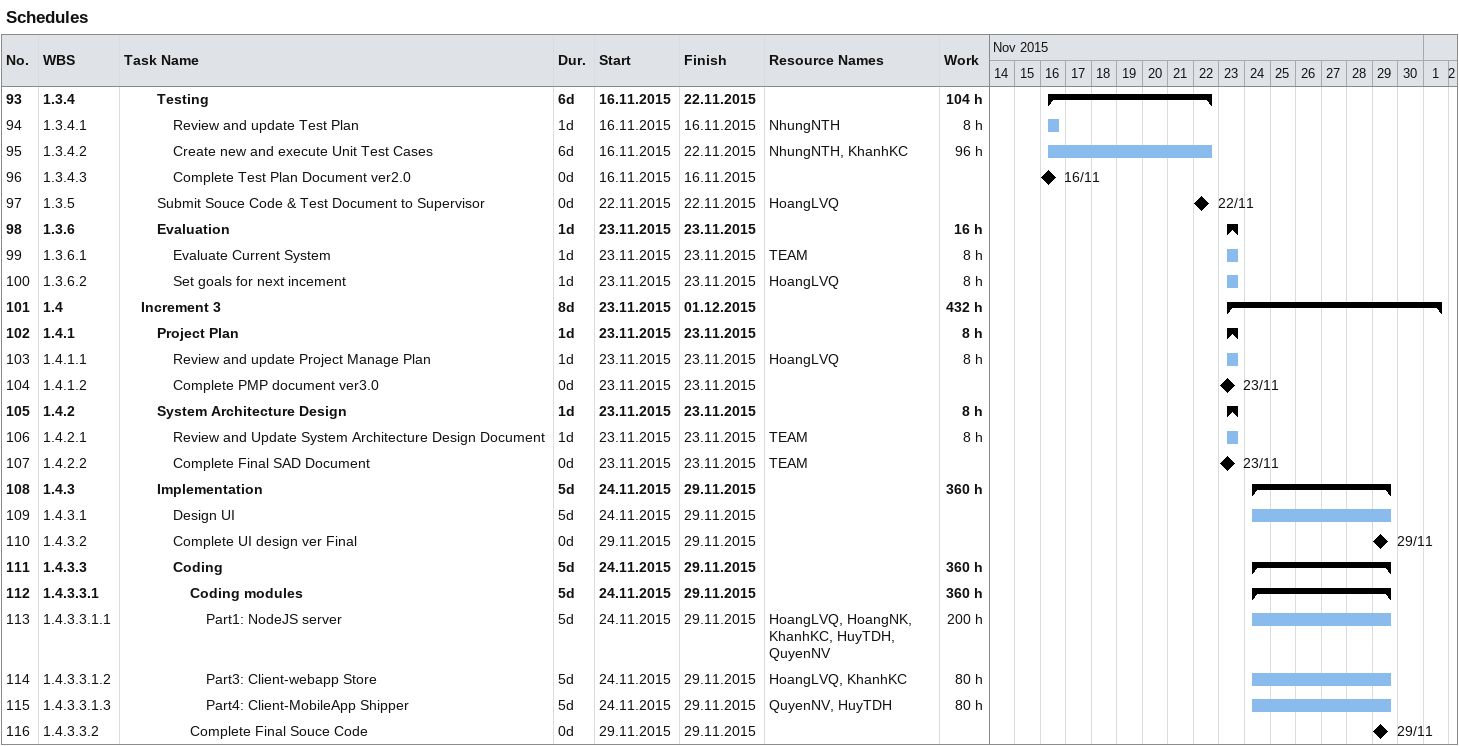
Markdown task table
Schedules

| ID | WBS | Task | Duration | Start | Finish | Resources | Work (h) |
|---|---|---|---|---|---|---|---|
| 93 | 1.3.4 | **Testing** | 6d | 2015-11-16 | 2015-11-22 |  | 104 |
| 94 | 1.3.4.1 | Review and update Test Plan | 1d | 2015-11-16 | 2015-11-16 | NhungNTH | 8 |
| 95 | 1.3.4.2 | Create new and execute Unit Test Cases | 6d | 2015-11-16 | 2015-11-22 | NhungNTH, KhanhKC | 96 |
| 96 | 1.3.4.3 | Complete Test Plan Document ver2.0 | 0d | 2015-11-16 | 2015-11-16 |  |  |
| 97 | 1.3.5 | Submit Souce Code & Test Document to Supervisor | 0d | 2015-11-22 | 2015-11-22 | HoangLVQ |  |
| 98 | 1.3.6 | **Evaluation** | 1d | 2015-11-23 | 2015-11-23 |  | 16 |
| 99 | 1.3.6.1 | Evaluate Current System | 1d | 2015-11-23 | 2015-11-23 | TEAM | 8 |
| 100 | 1.3.6.2 | Set goals for next incement | 1d | 2015-11-23 | 2015-11-23 | HoangLVQ | 8 |
| 101 | 1.4 | **Increment 3** | 8d | 2015-11-23 | 2015-12-01 |  | 432 |
| 102 | 1.4.1 | **Project Plan** | 1d | 2015-11-23 | 2015-11-23 |  | 8 |
| 103 | 1.4.1.1 | Review and update Project Manage Plan | 1d | 2015-11-23 | 2015-11-23 | HoangLVQ | 8 |
| 104 | 1.4.1.2 | Complete PMP document ver3.0 | 0d | 2015-11-23 | 2015-11-23 |  |  |
| 105 | 1.4.2 | **System Architecture Design** | 1d | 2015-11-23 | 2015-11-23 |  | 8 |
| 106 | 1.4.2.1 | Review and Update System Architecture Design Document | 1d | 2015-11-23 | 2015-11-23 | TEAM | 8 |
| 107 | 1.4.2.2 | Complete Final SAD Document | 0d | 2015-11-23 | 2015-11-23 | TEAM |  |
| 108 | 1.4.3 | **Implementation** | 5d | 2015-11-24 | 2015-11-29 |  | 360 |
| 109 | 1.4.3.1 | Design UI | 5d | 2015-11-24 | 2015-11-29 |  |  |
| 110 | 1.4.3.2 | Complete UI design ver Final | 0d | 2015-11-29 | 2015-11-29 |  |  |
| 111 | 1.4.3.3 | **Coding** | 5d | 2015-11-24 | 2015-11-29 |  | 360 |
| 112 | 1.4.3.3.1 | **Coding modules** | 5d | 2015-11-24 | 2015-11-29 |  | 360 |
| 113 | 1.4.3.3.1.1 | Part1: NodeJS server | 5d | 2015-11-24 | 2015-11-29 | HoangLVQ, HoangNK, KhanhKC, HuyTDH, QuyenNV | 200 |
| 114 | 1.4.3.3.1.2 | Part3: Client-webapp Store | 5d | 2015-11-24 | 2015-11-29 | HoangLVQ, KhanhKC | 80 |
| 115 | 1.4.3.3.1.3 | Part4: Client-MobileApp Shipper | 5d | 2015-11-24 | 2015-11-29 | QuyenNV, HuyTDH | 80 |
| 116 | 1.4.3.3.2 | Complete Final Souce Code | 0d | 2015-11-29 | 2015-11-29 |  |  |
